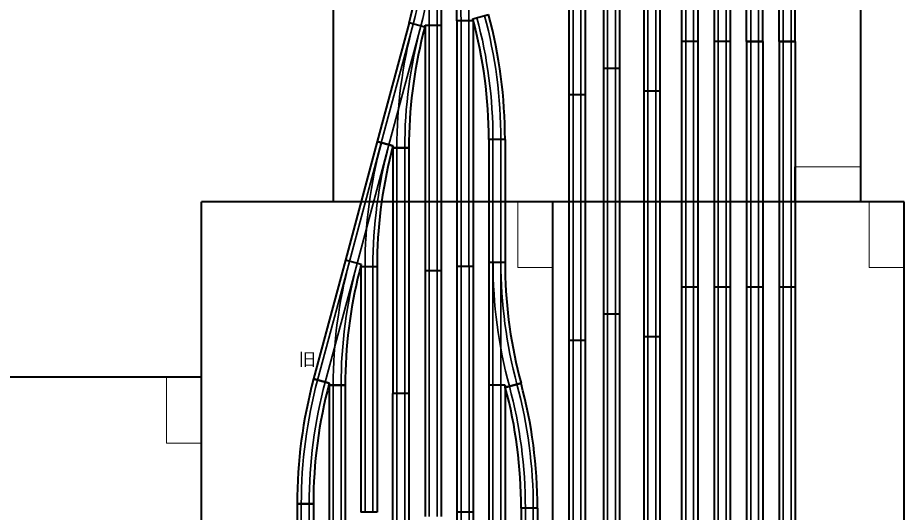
# Model space of a CAD drawing. Units: millimetres, scale not verified. Extents: x -3771 to 6012, y -4101 to 3321.
# Drawn here: x 3803 to 4812, y -1054 to -491 of the extents above; entities that cross this region are included whole.
import ezdxf
from ezdxf.enums import TextEntityAlignment as Align

# ---------------------------------------------------------------- set-up
doc = ezdxf.new("R2010")
doc.units = ezdxf.units.MM
doc.header["$LTSCALE"] = 8
for name, color, linetype, lineweight in [('0-0', 7, 'Continuous', 40), ('0-7', 6, 'Continuous', 40), ('0-8', 7, 'Continuous', 40)]:
    doc.layers.add(name, color=color, linetype=linetype, lineweight=lineweight)
doc.layers.add('0-F', color=7, linetype='Continuous')
doc.styles.add('ＭＳ ゴシック', font='')
doc.styles.get('ＭＳ ゴシック').set_extended_font_data('MS Gothic')

msp = doc.modelspace()

# ---------------------------------------------------------------- linework, layer by layer
at = {"layer": '0-0'}
for p, q in [((4632.473, -517.967), (4632.473, -359.467)), ((4650.973, -517.967), (4650.973, -359.467)), ((4669.473, -517.967), (4669.473, -359.467)), ((4687.973, -517.967), (4687.973, -359.467)), ((4650.973, -517.967), (4632.473, -517.967)), ((4632.473, -517.967), (4632.473, -797.967)), ((4650.973, -517.967), (4632.473, -517.967)), ((4632.473, -517.967), (4650.973, -517.967)), ((4650.973, -517.967), (4650.973, -797.967)), ((4687.973, -517.967), (4669.473, -517.967)), ((4669.473, -517.967), (4669.473, -797.967)), ((4687.973, -517.967), (4669.473, -517.967)), ((4669.473, -517.967), (4687.973, -517.967)), ((4669.473, -517.967), (4687.973, -517.967)), ((4687.973, -517.967), (4687.973, -797.967)), ((4650.973, -797.967), (4632.473, -797.967)), ((4632.473, -797.967), (4632.473, -1077.967)), ((4650.973, -797.967), (4632.473, -797.967)), ((4650.973, -797.967), (4650.973, -1077.967)), ((4687.973, -797.967), (4669.473, -797.967)), ((4669.473, -797.967), (4669.473, -1077.967)), ((4687.973, -797.967), (4669.473, -797.967)), ((4687.973, -797.967), (4687.973, -1077.967))]:
    msp.add_line(p, q, dxfattribs=at)
at = {"layer": '0-0', "color": 2, "lineweight": 35}
for p, q in [((4637.223, -517.967), (4637.223, -359.467)), ((4646.223, -517.967), (4646.223, -359.467)), ((4674.223, -517.967), (4674.223, -359.467)), ((4683.223, -517.967), (4683.223, -359.467)), ((4637.223, -517.967), (4637.223, -797.967)), ((4646.223, -517.967), (4646.223, -797.967)), ((4674.223, -517.967), (4674.223, -797.967)), ((4683.223, -517.967), (4683.223, -797.967)), ((4637.223, -797.967), (4637.223, -1077.967)), ((4646.223, -797.967), (4646.223, -1077.967)), ((4674.223, -797.967), (4674.223, -1077.967)), ((4683.223, -797.967), (4683.223, -1077.967))]:
    msp.add_line(p, q, dxfattribs=at)
at = {"layer": '0-7'}
for p, q in [((4161.995, -300.563), (4161.995, -700.563)), ((4761.995, -300.563), (4761.995, -700.563)), ((4811.995, -700.563), (4011.995, -700.563)), ((4411.995, -2500.563), (4411.995, -700.563)), ((4811.995, -2500.563), (4811.995, -700.563)), ((4011.995, -900.563), (3611.995, -900.563))]:
    msp.add_line(p, q, dxfattribs=at)
at = {"layer": '0-7', "color": 4, "lineweight": 18}
for points in [[(4686.995, -700.563), (4686.995, -660.563), (4761.995, -660.563)], [(4411.995, -775.563), (4371.995, -775.563), (4371.995, -700.563)], [(4811.995, -775.563), (4771.995, -775.563), (4771.995, -700.563)], [(4011.995, -975.563), (3971.995, -975.563), (3971.995, -900.563)]]:
    msp.add_lwpolyline(points, dxfattribs=at)
at = {"layer": '0-7'}
msp.add_lwpolyline([(4011.995, -3300.563), (4011.995, -2500.563), (4011.995, -700.563)], dxfattribs=at)
at = {"layer": '0-8'}
for p, q in [((4558.473, -237.967), (4558.473, -517.967)), ((4576.973, -237.967), (4576.973, -517.967)), ((4595.473, -237.967), (4595.473, -517.967)), ((4613.973, -237.967), (4613.973, -517.967)), ((4469.463, -268.539), (4469.463, -548.539)), ((4487.963, -268.539), (4487.963, -548.539)), ((4430.201, -298.724), (4430.201, -578.724)), ((4448.701, -298.724), (4448.701, -578.724)), ((4515.386, -294.398), (4515.386, -574.398)), ((4533.886, -294.398), (4533.886, -574.398)), ((4284.96, -359.132), (4284.96, -499.132)), ((4321.195, -494.362), (4302.695, -494.362)), ((4302.695, -494.362), (4302.695, -774.362)), ((4320.88, -491.968), (4338.749, -487.179)), ((4321.195, -494.362), (4320.88, -491.968)), ((4321.195, -494.362), (4321.195, -774.362)), ((4248.275, -496.738), (4212.041, -631.968)), ((4266.145, -501.526), (4248.275, -496.738)), ((4266.145, -501.526), (4264.106, -509.644)), ((4266.145, -501.526), (4266.46, -499.132)), ((4266.46, -499.132), (4284.96, -499.132)), ((4266.46, -499.132), (4266.46, -779.132)), ((4284.96, -499.132), (4284.96, -779.132)), ((4576.973, -517.967), (4558.473, -517.967)), ((4558.473, -517.967), (4558.473, -797.967)), ((4576.973, -517.967), (4558.473, -517.967)), ((4576.973, -517.967), (4576.973, -797.967)), ((4613.973, -517.967), (4595.473, -517.967)), ((4595.473, -517.967), (4595.473, -797.967)), ((4613.973, -517.967), (4595.473, -517.967)), ((4613.973, -517.967), (4613.973, -797.967)), ((4487.963, -548.539), (4469.463, -548.539)), ((4487.963, -548.539), (4469.463, -548.539)), ((4469.463, -548.539), (4469.463, -828.539)), ((4487.963, -548.539), (4487.963, -828.539)), ((4533.886, -574.398), (4515.386, -574.398)), ((4533.886, -574.398), (4515.386, -574.398)), ((4515.386, -574.398), (4515.386, -854.398)), ((4533.886, -574.398), (4533.886, -854.398)), ((4448.701, -578.724), (4430.201, -578.724)), ((4448.701, -578.724), (4430.201, -578.724)), ((4430.201, -578.724), (4430.201, -858.724)), ((4448.701, -578.724), (4448.701, -858.724)), ((4212.041, -631.968), (4175.806, -767.197)), ((4229.91, -636.756), (4212.041, -631.968)), ((4212.041, -631.968), (4229.91, -636.756)), ((4229.91, -636.756), (4212.041, -631.968)), ((4357.498, -629.595), (4338.998, -629.595)), ((4357.498, -629.595), (4338.998, -629.595)), ((4357.498, -629.595), (4338.998, -629.595)), ((4338.998, -629.595), (4338.998, -769.595)), ((4357.498, -629.595), (4357.498, -769.595)), ((4229.91, -636.756), (4227.872, -644.874)), ((4229.595, -639.15), (4229.91, -636.756)), ((4229.595, -639.15), (4229.595, -919.15)), ((4229.595, -639.15), (4248.095, -639.15)), ((4248.095, -639.15), (4248.095, -919.15)), ((4175.806, -767.197), (4139.571, -902.427)), ((4193.676, -771.985), (4175.806, -767.197)), ((4193.676, -771.985), (4175.806, -767.197)), ((4193.676, -771.985), (4191.637, -780.103)), ((4193.36, -774.379), (4193.676, -771.985)), ((4193.36, -774.379), (4211.86, -774.379)), ((4193.36, -774.379), (4193.36, -1054.379)), ((4193.36, -774.379), (4211.86, -774.379)), ((4211.86, -774.379), (4211.86, -1054.379)), ((4321.195, -774.362), (4302.695, -774.362)), ((4321.264, -774.365), (4302.764, -774.365)), ((4302.764, -774.365), (4302.764, -1054.365)), ((4321.264, -774.365), (4321.264, -1054.365)), ((4357.498, -769.595), (4338.998, -769.595)), ((4357.498, -769.595), (4338.998, -769.595)), ((4338.998, -769.595), (4338.998, -909.595)), ((4357.498, -769.595), (4357.631, -777.964)), ((4284.96, -779.132), (4266.46, -779.132)), ((4266.46, -779.132), (4266.46, -1059.132)), ((4284.96, -779.132), (4284.96, -1059.132)), ((4576.973, -797.967), (4558.473, -797.967)), ((4558.473, -797.967), (4558.473, -1077.967)), ((4576.973, -797.967), (4558.473, -797.967)), ((4576.973, -797.967), (4576.973, -1077.967)), ((4613.973, -797.967), (4595.473, -797.967)), ((4595.473, -797.967), (4595.473, -1077.967)), ((4613.973, -797.967), (4595.473, -797.967)), ((4613.973, -797.967), (4613.973, -1077.967)), ((4487.963, -828.539), (4469.463, -828.539)), ((4469.463, -828.539), (4469.463, -1108.539)), ((4487.963, -828.539), (4469.463, -828.539)), ((4487.963, -828.539), (4487.963, -1108.539)), ((4533.886, -854.398), (4515.386, -854.398)), ((4515.386, -854.398), (4515.386, -1134.398)), ((4533.886, -854.398), (4515.386, -854.398)), ((4533.886, -854.398), (4533.886, -1134.398)), ((4448.701, -858.724), (4430.201, -858.724)), ((4430.201, -858.724), (4430.201, -1138.724)), ((4448.701, -858.724), (4430.201, -858.724)), ((4448.701, -858.724), (4448.701, -1138.724)), ((4157.441, -907.215), (4139.571, -902.427)), ((4139.571, -902.427), (4157.441, -907.215)), ((4157.126, -909.609), (4157.441, -907.215)), ((4357.814, -911.989), (4375.683, -907.201)), ((4375.683, -907.201), (4357.814, -911.989)), ((4157.126, -909.609), (4175.626, -909.609)), ((4157.126, -909.609), (4157.126, -1189.609)), ((4175.626, -909.609), (4157.126, -909.609)), ((4175.626, -909.609), (4175.626, -1189.609)), ((4357.498, -909.595), (4338.998, -909.595)), ((4338.998, -909.595), (4338.998, -1189.595)), ((4357.498, -909.595), (4338.998, -909.595)), ((4357.498, -909.595), (4338.998, -909.595)), ((4357.498, -909.595), (4357.498, -1189.595)), ((4357.814, -911.989), (4357.498, -909.595)), ((4229.526, -919.153), (4229.526, -1199.153)), ((4248.095, -919.15), (4229.595, -919.15)), ((4248.095, -919.15), (4229.595, -919.15)), ((4248.026, -919.153), (4248.026, -1199.153)), ((4120.822, -1044.842), (4139.322, -1044.842)), ((4120.822, -1044.842), (4120.822, -1324.842)), ((4139.322, -1044.842), (4120.822, -1044.842)), ((4139.322, -1044.842), (4139.322, -1324.842)), ((4211.86, -1054.379), (4193.36, -1054.379)), ((4211.86, -1054.379), (4193.36, -1054.379)), ((4321.264, -1054.365), (4302.764, -1054.365)), ((4302.764, -1054.365), (4302.764, -1334.365)), ((4321.264, -1054.365), (4302.764, -1054.365)), ((4321.264, -1054.365), (4321.264, -1334.365)), ((4394.433, -1049.616), (4375.933, -1049.616)), ((4375.933, -1049.616), (4375.933, -1329.616)), ((4394.433, -1049.616), (4375.933, -1049.616)), ((4394.433, -1049.616), (4394.433, -1329.616))]:
    msp.add_line(p, q, dxfattribs=at)
at = {"layer": '0-8', "color": 2, "lineweight": 35}
for p, q in [((4563.223, -237.967), (4563.223, -517.967)), ((4572.223, -237.967), (4572.223, -517.967)), ((4600.223, -237.967), (4600.223, -517.967)), ((4609.223, -237.967), (4609.223, -517.967)), ((4474.213, -268.539), (4474.213, -548.539)), ((4483.213, -268.539), (4483.213, -548.539)), ((4434.951, -298.724), (4434.951, -578.724)), ((4443.951, -298.724), (4443.951, -578.724)), ((4520.136, -294.398), (4520.136, -574.398)), ((4529.136, -294.398), (4529.136, -574.398)), ((4271.21, -359.132), (4271.21, -499.132)), ((4280.21, -359.132), (4280.21, -499.132)), ((4307.445, -494.362), (4307.445, -774.362)), ((4316.445, -494.362), (4316.445, -774.362)), ((4252.863, -497.967), (4216.629, -633.197)), ((4261.557, -500.297), (4225.322, -635.526)), ((4271.21, -499.132), (4271.21, -779.132)), ((4280.21, -499.132), (4280.21, -779.132)), ((4563.223, -517.967), (4563.223, -797.967)), ((4572.223, -517.967), (4572.223, -797.967)), ((4600.223, -517.967), (4600.223, -797.967)), ((4609.223, -517.967), (4609.223, -797.967)), ((4474.213, -548.539), (4474.213, -828.539)), ((4483.213, -548.539), (4483.213, -828.539)), ((4520.136, -574.398), (4520.136, -854.398)), ((4529.136, -574.398), (4529.136, -854.398)), ((4434.951, -578.724), (4434.951, -858.724)), ((4443.951, -578.724), (4443.951, -858.724)), ((4216.629, -633.197), (4180.394, -768.427)), ((4225.322, -635.526), (4189.087, -770.756)), ((4343.748, -629.595), (4343.748, -769.595)), ((4352.748, -629.595), (4352.748, -769.595)), ((4234.345, -639.15), (4234.345, -919.15)), ((4243.345, -639.15), (4243.345, -919.15)), ((4180.394, -768.427), (4144.159, -903.656)), ((4189.087, -770.756), (4152.853, -905.986)), ((4198.11, -774.379), (4198.11, -1054.379)), ((4207.11, -774.379), (4207.11, -1054.379)), ((4307.514, -774.365), (4307.514, -1054.365)), ((4316.514, -774.365), (4316.514, -1054.365)), ((4343.748, -769.595), (4343.748, -909.595)), ((4352.748, -769.595), (4352.748, -909.595)), ((4271.21, -779.132), (4271.21, -1059.132)), ((4280.21, -779.132), (4280.21, -1059.132)), ((4563.223, -797.967), (4563.223, -1077.967)), ((4572.223, -797.967), (4572.223, -1077.967)), ((4600.223, -797.967), (4600.223, -1077.967)), ((4609.223, -797.967), (4609.223, -1077.967)), ((4474.213, -828.539), (4474.213, -1108.539)), ((4483.213, -828.539), (4483.213, -1108.539)), ((4520.136, -854.398), (4520.136, -1134.398)), ((4529.136, -854.398), (4529.136, -1134.398)), ((4434.951, -858.724), (4434.951, -1138.724)), ((4443.951, -858.724), (4443.951, -1138.724)), ((4161.876, -909.609), (4161.876, -1189.609)), ((4170.876, -909.609), (4170.876, -1189.609)), ((4343.748, -909.595), (4343.748, -1189.595)), ((4352.748, -909.595), (4352.748, -1189.595)), ((4234.276, -919.153), (4234.276, -1199.153)), ((4243.276, -919.153), (4243.276, -1199.153)), ((4125.572, -1044.842), (4125.572, -1324.842)), ((4134.572, -1044.842), (4134.572, -1324.842)), ((4307.514, -1054.365), (4307.514, -1334.365)), ((4316.514, -1054.365), (4316.514, -1334.365)), ((4380.683, -1049.616), (4380.683, -1329.616)), ((4389.683, -1049.616), (4389.683, -1329.616))]:
    msp.add_line(p, q, dxfattribs=at)
at = {"layer": '0-8'}
msp.add_lwpolyline([(4229.526, -639.153), (4248.026, -639.153), (4229.526, -639.153)], dxfattribs=at)
at = {"layer": '0-8', "color": 2, "lineweight": 35}
for centre, radius, start, end in [((3770.945, -494.362), 545.5, 0, 14.9978), ((3734.644, -359.111), 536.5, 345, 359.9978), ((3734.644, -359.111), 545.5, 345, 359.9978), ((3770.945, -494.362), 536.5, 0, 14.9978), ((3807.248, -629.595), 536.5, 0, 15), ((3807.248, -629.595), 545.5, 0, 15), ((4779.845, -639.15), 545.5, 165.0022, 180), ((4779.845, -639.15), 536.5, 165.0022, 180), ((4743.61, -774.379), 545.5, 165.0022, 180), ((4743.61, -774.379), 536.5, 165.0022, 180), ((4707.376, -909.609), 545.5, 165.0022, 180), ((4707.376, -909.609), 536.5, 165.0022, 180), ((4889.314, -769.573), 545.5, 180.0022, 195), ((4889.314, -769.573), 536.5, 180.0022, 195), ((4671.072, -1044.842), 545.5, 165, 180), ((4671.072, -1044.842), 536.5, 165, 180), ((3844.183, -1049.616), 536.5, 0, 15), ((3844.183, -1049.616), 545.5, 0, 15)]:
    msp.add_arc(centre, radius, start, end, dxfattribs=at)
at = {"layer": '0-8'}
for centre, radius, start, end in [((3734.644, -359.111), 531.75, 345, 359.09592), ((3770.945, -494.362), 531.75, 0, 14.09592), ((3807.248, -629.595), 531.75, 0, 15), ((3807.248, -629.595), 550.25, 0, 15), ((4779.845, -639.15), 531.75, 165.90408, 180), ((4743.61, -774.379), 531.75, 165.90408, 180), ((4707.376, -909.609), 531.75, 165.90408, 180), ((4889.314, -769.573), 531.75, 180.90408, 195), ((4671.072, -1044.842), 550.25, 165, 180), ((4671.072, -1044.842), 531.75, 165, 180), ((3844.183, -1049.616), 550.25, 0, 15), ((3844.183, -1049.616), 531.75, 0, 15)]:
    msp.add_arc(centre, radius, start, end, dxfattribs=at)

# ---------------------------------------------------------------- texts
at = {"layer": '0-F', "style": 'ＭＳ ゴシック'}
msp.add_text('旧', height=14.66, dxfattribs=at).set_placement((4122.416, -891.726), align=Align.BOTTOM_LEFT)

doc.saveas('drawing.dxf')
